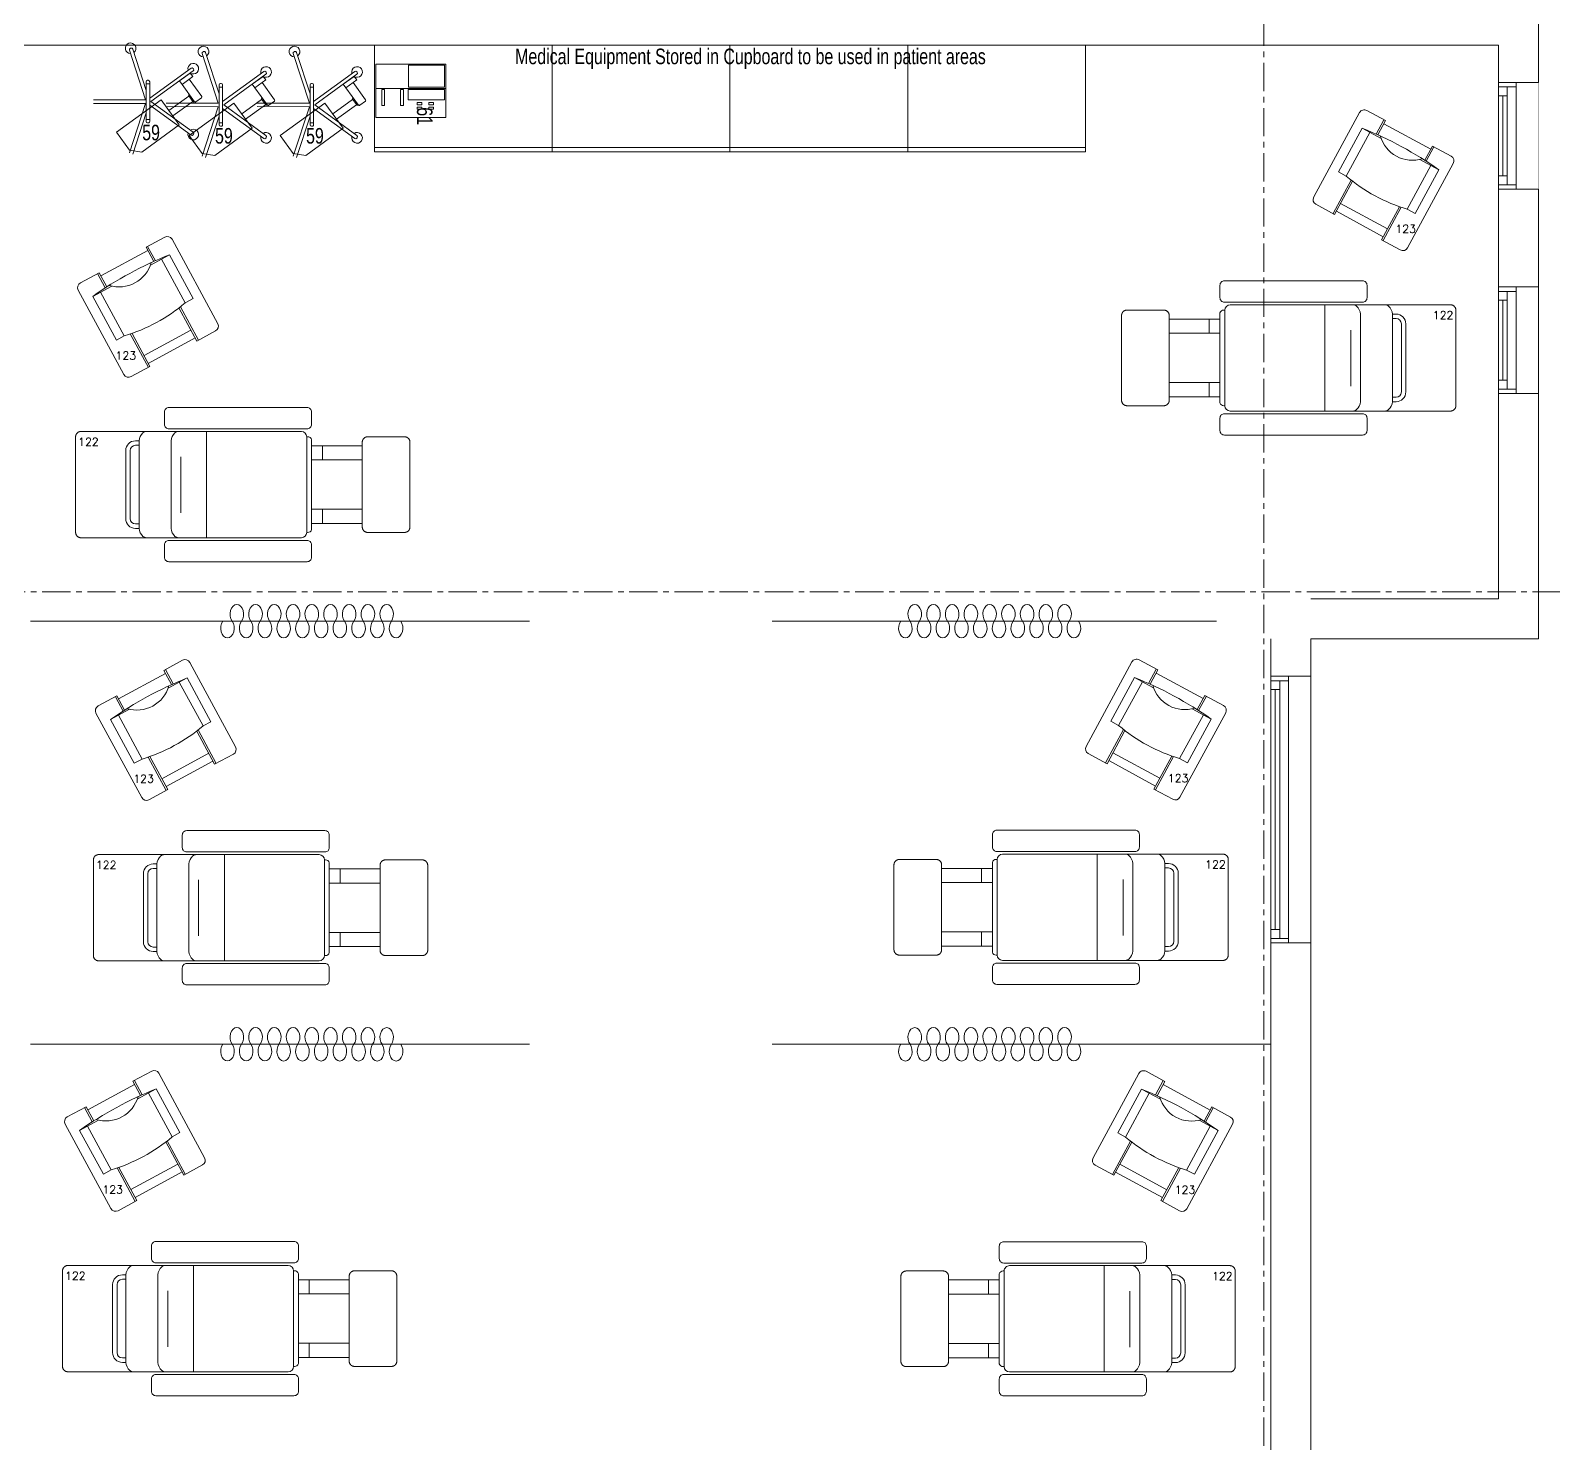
# Model space of a CAD drawing. Header units: millimetres. Extents: x 26027 to 581921, y 7230 to 233891.
# Drawn here: x 532013 to 540579, y 159154 to 167103 of the extents above; entities that cross this region are included whole.
import ezdxf

# ---------------------------------------------------------------- set-up
doc = ezdxf.new("R2010")
doc.units = ezdxf.units.MM
doc.header["$LTSCALE"] = 5
for name, pattern in [('CENTER', [50.8, 31.75, -6.35, 6.35, -6.35]), ('HIDDEN', [9.525, 6.35, -3.175]), ('HIDDEN2', [0.1875, 0.125, -0.0625])]:
    doc.linetypes.add(name, pattern=pattern)
for name, color, linetype, lineweight in [('Aluminum', 7, 'Continuous', 5), ('Medical Equipment and Furniture', 163, 'Continuous', 0), ('Medical Equipment and Furniture1', 163, 'Continuous', 5), ('Proj', 7, 'HIDDEN2', 5), ('Walls', 32, 'Continuous', 5)]:
    doc.layers.add(name, color=color, linetype=linetype, lineweight=lineweight)
doc.layers.add('axes', color=9, linetype='Continuous')
doc.styles.add('list_ghTextstyle', font='romans.shx', dxfattribs={"height": 0.25})
doc.styles.add('X3G_ENTITY_257CFD', font='swisscl.ttf', dxfattribs={"height": 200})

# ---------------------------------------------------------------- blocks, each defined once
blk = doc.blocks.new('HF16786C-P')
at = {"color": 8, "linetype": 'HIDDEN'}
for p, q in [((-0.2686, 0.2689), (-0.0607, 0.2689)), ((1.1825, 0.2989), (1.5514, 0.2989)), ((1.5814, 0.2689), (1.5814, -0.2689)), ((-0.2986, 0.2389), (-0.2986, -0.2389)), ((-0.0307, 0.2389), (-0.0307, -0.2389)), ((-0.0307, 0.2189), (0.2547, 0.2189)), ((0.1938, 0.2189), (0.1938, 0.1389)), ((-0.0307, 0.1389), (0.2547, 0.1389)), ((-0.0307, -0.1389), (0.2547, -0.1389)), ((0.1938, -0.2189), (0.1938, -0.1389)), ((-0.0307, -0.2189), (0.2547, -0.2189)), ((-0.0607, -0.2689), (-0.2686, -0.2689)), ((1.1825, -0.2989), (1.5514, -0.2989))]:
    blk.add_line(p, q, dxfattribs=at)
for p, q in [((0.2768, 0.2689), (0.282, 0.2689)), ((0.282, -0.2689), (0.282, 0.2689)), ((0.312, 0.2989), (1.0025, 0.2989)), ((0.3285, 0.2989), (0.312, 0.2989)), ((0.845, 0.2989), (0.845, -0.2989)), ((1.0025, 0.2989), (1.1825, 0.2989)), ((1.045, 0.2463), (1.045, -0.2463)), ((1.225, 0.2463), (1.225, -0.2463)), ((1.225, 0.2463), (1.245, 0.2463)), ((1.225, 0.2213), (1.245, 0.2213)), ((1.275, 0.1913), (1.275, -0.1913)), ((1.3, 0.1913), (1.3, -0.1913)), ((0.9898, 0.156), (0.9898, -0.1588)), ((1.225, -0.2213), (1.245, -0.2213)), ((1.225, -0.2463), (1.245, -0.2463)), ((0.2768, -0.2689), (0.282, -0.2689)), ((1.0025, -0.2989), (0.312, -0.2989)), ((1.1825, -0.2989), (1.0025, -0.2989))]:
    blk.add_line(p, q)
for points in [[(1.0817, 0.4087), (1.0817, 0.3386, -0.414214), (1.0567, 0.3136), (0.2797, 0.3136, -0.414214), (0.2547, 0.3386), (0.2547, 0.4087, -0.414214), (0.2797, 0.4337), (1.0567, 0.4337, -0.414214)], [(1.0817, -0.4087), (1.0817, -0.3386, 0.414214), (1.0567, -0.3136), (0.2797, -0.3136, 0.414214), (0.2547, -0.3386), (0.2547, -0.4087, 0.414214), (0.2797, -0.4337), (1.0567, -0.4337, 0.414214)]]:
    blk.add_lwpolyline(points, format="xyb", close=True)
blk.add_lwpolyline([(0.2547, 0.2527), (0.2547, -0.2527)])
for centre, start, end in [((-0.2686, 0.2389), 90, 180), ((-0.0607, 0.2389), 0, 90), ((1.5514, 0.2689), 0, 90), ((-0.2686, -0.2389), 180, 270), ((-0.0607, -0.2389), 270, 0), ((1.5514, -0.2689), 270, 0)]:
    blk.add_arc(centre, 0.03, start, end, dxfattribs=at)
for centre, radius, start, end in [((0.2756, 0.2474), 0.0216, 86.99887, 165.78399), ((0.312, 0.2689), 0.03, 90, 180), ((1.0025, 0.2689), 0.03, 47.44084, 90), ((0.9759, 0.2399), 0.0694, 5.3127, 47.44084), ((1.1825, 0.2689), 0.03, 47.44084, 90), ((1.1559, 0.2399), 0.0694, 5.3127, 47.44084), ((1.245, 0.1913), 0.055, 0, 90), ((1.245, 0.1913), 0.03, 0, 90), ((0.2756, -0.2474), 0.0216, 194.21601, 273.00113), ((0.9759, -0.2399), 0.0694, 312.55916, 354.6873), ((1.1559, -0.2399), 0.0694, 312.55916, 354.6873), ((1.245, -0.1913), 0.03, 270, 0), ((1.245, -0.1913), 0.055, 270, 0), ((0.312, -0.2689), 0.03, 180, 270), ((1.0025, -0.2689), 0.03, 270, 312.55916), ((1.1825, -0.2689), 0.03, 270, 312.55916)]:
    blk.add_arc(centre, radius, start, end)
blk = doc.blocks.new('F.44.66.83')
at = {"layer": 'Medical Equipment and Furniture1', "xscale": -1000, "yscale": 1000, "zscale": 1000, "rotation": 270}
blk.add_blockref('HF16786C-P', (77696, -14001.8), dxfattribs=at)
blk = doc.blocks.new('ME11218-P')
at = {"layer": 'Medical Equipment and Furniture1'}
for p, q in [((-0.015, 0.55), (-0.015, 0.01)), ((0.015, 0.58), (0.135, 0.58)), ((0.125, 0.58), (0.125, 0.4883)), ((0.135, 0.58), (0.135, 0.4891)), ((0.135, 0.56), (0.435, 0.56)), ((0.435, 0.58), (0.555, 0.58)), ((0.435, 0.58), (0.435, 0.4891)), ((0.445, 0.58), (0.445, 0.4883)), ((0.585, 0.55), (0.585, 0.01)), ((0.1613, 0.48), (0.04, 0.48)), ((0.04, 0.48), (0.04, 0.2)), ((0.09, 0.48), (0.09, 0.2)), ((0.53, 0.48), (0.4087, 0.48)), ((0.48, 0.2), (0.48, 0.48)), ((0.53, 0.2), (0.53, 0.48)), ((0.04, 0.2), (0.09, 0.2)), ((0.125, 0.1934), (0.125, -0.02)), ((0.135, 0.1918), (0.135, -0.02)), ((0.435, 0.1918), (0.435, -0.02)), ((0.445, 0.1934), (0.445, -0.02)), ((0.48, 0.2), (0.53, 0.2)), ((0.135, 0.05), (0.435, 0.05)), ((0.135, 0), (0.435, 0)), ((0.015, -0.02), (0.135, -0.02)), ((0.435, -0.02), (0.555, -0.02))]:
    blk.add_line(p, q, dxfattribs=at)
for centre, radius, start, end in [((0.015, 0.55), 0.03, 90, 180), ((0.555, 0.55), 0.03, 0, 90), ((0.285, -1.5865), 2.081, 83.23871, 96.76129), ((0.285, 0.6208), 0.1874, 224.20267, 315.79733), ((0.285, 1.1406), 0.9606, 258.28797, 281.71203), ((0.015, 0.01), 0.03, 180, 270), ((0.555, 0.01), 0.03, 270, 0)]:
    blk.add_arc(centre, radius, start, end, dxfattribs=at)
blk = doc.blocks.new('U.63.18.79')
at = {"layer": 'Medical Equipment and Furniture1', "extrusion": (1.14575e-09, 6.21071e-10, -1), "xscale": 999.9999999999976, "yscale": 999.9999999999976, "zscale": -999.9999999999977, "rotation": 61.53915026862275}
blk.add_blockref('ME11218-P', (-78585.3, -13211.3, 0), dxfattribs=at)
blk = doc.blocks.new('CURTAIN')
for centre, start, end in [((-0.3386, 0.0395), 313.56836, 226.43164), ((-0.1881, 0.0395), 313.56836, 226.43164), ((-0.0376, 0.0395), 313.56836, 226.43164), ((0.1129, 0.0395), 313.56836, 226.43164), ((0.2633, 0.0395), 313.56836, 226.43164), ((0.4138, 0.0395), 313.56836, 226.43164), ((0.5643, 0.0395), 313.56836, 226.43164), ((0.7148, 0.0395), 313.56836, 226.43164), ((0.8653, 0.0395), 313.56836, 226.43164), ((0.0376, -0.0395), 133.56836, 46.43164), ((0.1881, -0.0395), 133.56836, 46.43164), ((0.3386, -0.0395), 133.56836, 46.43164), ((0.4891, -0.0395), 133.56836, 46.43164), ((0.6396, -0.0395), 133.56836, 46.43164), ((0.79, -0.0395), 133.56836, 46.43164), ((0.9405, -0.0395), 133.56836, 46.43164), ((-0.4138, -0.0395), 133.56836, 46.43164), ((-0.2633, -0.0395), 133.56836, 46.43164), ((-0.1129, -0.0395), 133.56836, 46.43164)]:
    blk.add_arc(centre, 0.0546, start, end)
blk = doc.blocks.new('CUPBOARD - GLASS TOP - LOCKABLE - 200x100x60')
at = {"layer": 'Medical Equipment and Furniture1'}
blk.add_line((283.1819, -205.0074, 0), (284.1819, -205.0074, 0), dxfattribs=at)
at = {"layer": 'Medical Equipment and Furniture1', "elevation": 0}
blk.add_lwpolyline([(284.1819, -204.4324), (283.1819, -204.4324), (283.1819, -205.0324), (284.1819, -205.0324)], close=True, dxfattribs=at)
blk = doc.blocks.new('ME11129-P')
for p, q in [((0, 0.3), (0.395, 0.3)), ((0, 0), (0, 0.3)), ((0.395, 0), (0.395, 0.3)), ((0, 0.1631), (0.395, 0.1631)), ((0, 0), (0.395, 0))]:
    blk.add_line(p, q)
for points in [[(0.0075, 0.2943), (0.0075, 0.1703), (0.2112, 0.1703), (0.2112, 0.2943)], [(0.0075, 0.1574), (0.0075, 0.1), (0.2124, 0.1), (0.2124, 0.1574)], [(0.2393, 0.1574), (0.2393, 0.0673), (0.2557, 0.0673), (0.2557, 0.1574)], [(0.3447, 0.1574), (0.3447, 0.0673), (0.3611, 0.0673), (0.3611, 0.1574)], [(0.0696, 0.0837), (0.0696, 0.072), (0.0953, 0.072), (0.0953, 0.0837)], [(0.0696, 0.0579), (0.0696, 0.0462), (0.0953, 0.0462), (0.0953, 0.0579)], [(0.1351, 0.0837), (0.1351, 0.072), (0.1609, 0.072), (0.1609, 0.0837)], [(0.1351, 0.0579), (0.1351, 0.0462), (0.1609, 0.0462), (0.1609, 0.0579)]]:
    blk.add_lwpolyline(points, close=True)
blk = doc.blocks.new('HF12177-P')
for p, q in [((-0.0196, -0.007), (-0.1885, 0.2255)), ((0, 0), (-0.1724, 0.2372)), ((0, 0), (0.1724, 0.2372)), ((0.0196, -0.007), (0.1885, 0.2255)), ((-0.0631, -0.027), (-0.2951, -0.1024)), ((-0.01, -0.0308), (-0.2889, -0.1214)), ((-0.12, -0.015), (-0.12, -0.019)), ((-0.112, -0.007), (0.112, -0.007)), ((-0.112, -0.027), (0.112, -0.027)), ((-0.1, -0.007), (-0.1, -0.027)), ((-0.01, -0.0308), (-0.01, -0.324)), ((0.01, -0.0308), (0.01, -0.324)), ((0.01, -0.0308), (0.2889, -0.1214)), ((0.0631, -0.027), (0.2951, -0.1024)), ((0.1, -0.007), (0.1, -0.027)), ((0.12, -0.015), (0.12, -0.019))]:
    blk.add_line(p, q)
for centre, radius, start, end in [((-0.1852, 0.2378), 0.03, 325.47122, 286.52878), ((0.1852, 0.2378), 0.03, 253.47122, 214.52878), ((-0.1821, 0.2302), 0.008, 126.37327, 216), ((0, -0.017), 0.315, 125.62673, 126.37327), ((-0.1788, 0.2325), 0.008, 36, 125.62673), ((0.1788, 0.2325), 0.008, 54.37327, 144), ((0, -0.017), 0.315, 53.62673, 54.37327), ((0.1821, 0.2302), 0.008, 324, 53.62673), ((-0.2996, -0.1144), 0.03, 37.47122, 358.52878), ((-0.112, -0.015), 0.008, 90, 180), ((-0.112, -0.019), 0.008, 180, 270), ((0.112, -0.015), 0.008, 0, 90), ((0.112, -0.019), 0.008, 270, 0), ((-0.2926, -0.11), 0.008, 108, 197.62673), ((0, -0.017), 0.315, 197.62673, 198.37327), ((-0.2914, -0.1138), 0.008, 198.37327, 288)]:
    blk.add_arc(centre, radius, start, end)
blk = doc.blocks.new('MONITOR ARM PLAN')
at = {"color": 8, "linetype": 'HIDDEN'}
for p, q in [((0.025, -0.49375, 0), (0.025, -0.18375, 0)), ((0.025, -0.18375, 0), (0.2, -0.18375, 0)), ((0.2, -0.44375, 0), (0.2, -0.18375, 0)), ((0.025, -0.49375, 0), (0.15, -0.49375, 0)), ((0.2, -0.44375, 0), (0.15, -0.49375, 0))]:
    blk.add_line(p, q, dxfattribs=at)
at = {"layer": 'Medical Equipment and Furniture1'}
for p, q in [((0.025, 0.0375), (0, 0.0375)), ((0, 0.0375), (0, -0.0375)), ((0.025, 0.0375), (0.025, -0.0375)), ((0.145, 0.0125), (0.025, 0.0125)), ((0.15, 0.0075), (0.15, -0.0325)), ((0.025, -0.0375), (0, -0.0375)), ((0.025, -0.0375), (0.145, -0.0375)), ((0.09375, -0.0375), (0.09375, -0.04)), ((0.09875, -0.045), (0.13875, -0.045)), ((0.1, -0.045), (0.1, -0.18375)), ((0.1375, -0.045), (0.1375, -0.18375)), ((0.14375, -0.0375), (0.14375, -0.04))]:
    blk.add_line(p, q, dxfattribs=at)
for centre, start, end in [((0.145, 0.0075, 0), 0, 90), ((0.09875, -0.04), 180, 270), ((0.13875, -0.04), 270, 360), ((0.145, -0.0325), 270, 0)]:
    blk.add_arc(centre, 0.005, start, end, dxfattribs=at)

msp = doc.modelspace()

# ---------------------------------------------------------------- linework, layer by layer
at = {"layer": 'Aluminum'}
for p, q in [((540268.8, 166810.3, 0), (540268.8, 166210.3, 0)), ((540368.8, 166785.3, 0), (540268.8, 166785.3, 0)), ((540318.8, 166785.3, 0), (540318.8, 166235.3, 0)), ((540368.8, 166810.3, 0), (540368.8, 166210.3, 0)), ((540318.8, 166735.3, 0), (540268.8, 166735.3, 0)), ((540293.8, 166285.3, 0), (540293.8, 166735.3, 0)), ((540318.8, 166285.3, 0), (540268.8, 166285.3, 0)), ((540368.8, 166235.3, 0), (540268.8, 166235.3, 0)), ((540268.8, 165060.3, 0), (540268.8, 165660.3, 0)), ((540368.8, 165060.3, 0), (540368.8, 165660.3, 0)), ((540368.8, 165635.3, 0), (540268.8, 165635.3, 0)), ((540318.8, 165585.3, 0), (540268.8, 165585.3, 0)), ((540293.8, 165585.3, 0), (540293.8, 165135.3, 0)), ((540318.8, 165085.3, 0), (540318.8, 165635.3, 0)), ((540318.8, 165135.3, 0), (540268.8, 165135.3, 0)), ((540368.8, 165085.3, 0), (540268.8, 165085.3, 0)), ((538988.8, 163470.3, 0), (538988.8, 161970.3, 0)), ((539088.8, 163445.3, 0), (538988.8, 163445.3, 0)), ((539038.8, 163445.3, 0), (539038.8, 161995.3, 0)), ((539088.8, 163470.3, 0), (539088.8, 161970.3, 0)), ((539038.8, 163395.3, 0), (538988.8, 163395.3, 0)), ((539013.8, 162045.3, 0), (539013.8, 163395.3, 0)), ((539038.8, 162045.3, 0), (538988.8, 162045.3, 0)), ((539088.8, 161995.3, 0), (538988.8, 161995.3, 0))]:
    msp.add_line(p, q, dxfattribs=at)
at = {"layer": 'axes', "linetype": 'CENTER', "lineweight": 0}
for p, q in [((538948.8, 120279.6, 0), (538948.8, 205820.3, 0)), ((544175.8, 163945.3, 2.4), (461383.1, 163945.3, 2.4))]:
    msp.add_line(p, q, dxfattribs=at)
at = {"layer": 'Medical Equipment and Furniture'}
for p, q in [((540268.8, 163905.3, 0), (540268.8, 164505.3, 0)), ((534818.8, 163780.3, 0), (532013.8, 163780.3, 0)), ((536183.8, 163780.3, 0), (538683.8, 163780.3, 0)), ((534818.8, 161400.3, 0), (532013.8, 161400.3, 0)), ((536183.8, 161400.3, 0), (538988.8, 161400.3, 0))]:
    msp.add_line(p, q, dxfattribs=at)
at = {"layer": 'Proj'}
for p, q in [((540493.8, 166210.3, 0), (540493.8, 166810.3, 0)), ((540493.8, 165660.3, 0), (540493.8, 165060.3, 0)), ((539213.8, 161970.3, 0), (539213.8, 163470.3, 0))]:
    msp.add_line(p, q, dxfattribs=at)
at = {"layer": 'Walls'}
for p, q in [((540493.8, 166810.3, 0), (540493.8, 168000.3, 0)), ((527192.8, 167020.3, 0), (540268.8, 167020.3, 0)), ((540268.8, 167020.3, 0), (540268.8, 166810.3, 0)), ((540268.8, 166810.3, 0), (540493.8, 166810.3, 0)), ((540268.8, 166210.3, 0), (540268.8, 165660.3, 0)), ((540268.8, 166210.3, 0), (540493.8, 166210.3, 0)), ((540493.8, 165660.3, 0), (540493.8, 166210.3, 0)), ((540268.8, 165660.3, 0), (540493.8, 165660.3, 0)), ((540268.8, 163905.3, 0), (540268.8, 165060.3, 0)), ((540268.8, 165060.3, 0), (540493.8, 165060.3, 0)), ((540493.8, 163680.3, 0), (540493.8, 165060.3, 0)), ((539213.8, 163905.3, 0), (540268.8, 163905.3, 0)), ((538988.8, 163470.3, 0), (538988.8, 163680.3, 0)), ((539213.8, 163470.3, 0), (539213.8, 163680.3, 0)), ((539213.8, 163680.3, 0), (540493.8, 163680.3, 0)), ((539213.8, 163470.3, 0), (538988.8, 163470.3, 0)), ((538988.8, 159100.3, 0), (538988.8, 161970.3, 0)), ((538988.8, 161970.3, 0), (539213.8, 161970.3, 0)), ((539213.8, 159100.3, 0), (539213.8, 161970.3, 0))]:
    msp.add_line(p, q, dxfattribs=at)

# ---------------------------------------------------------------- block references
at = {"layer": 'Medical Equipment and Furniture', "extrusion": (-1.92689e-13, -1.39405e-12, -1), "xscale": -1000, "yscale": 1000, "zscale": -1000, "rotation": 90.01496832471715}
for p in [(-532690.8, 166702.7, 0), (-533100.5, 166684.1, 0), (-533612.3, 166684.1, 0)]:
    msp.add_blockref('HF12177-P', p, dxfattribs=at)
at = {"layer": 'Medical Equipment and Furniture', "yscale": 1000, "zscale": 1000}
for name, p, xscale in [('CUPBOARD - GLASS TOP - LOCKABLE - 200x100x60', (818129.1, 371452.7, 0), -1000), ('CUPBOARD - GLASS TOP - LOCKABLE - 200x100x60', (819129.1, 371452.7, 0), -1000), ('CUPBOARD - GLASS TOP - LOCKABLE - 200x100x60', (820129.1, 371452.7, 0), -1000), ('CUPBOARD - GLASS TOP - LOCKABLE - 200x100x60', (821129.1, 371452.7, 0), -1000), ('HF16786C-P', (538448.1, 165260.9, 0), 1000), ('HF16786C-P', (537168.1, 162170.9, 0), 1000)]:
    msp.add_blockref(name, p, dxfattribs=dict(at, xscale=xscale))
at = {"layer": 'Medical Equipment and Furniture', "xscale": 1000, "yscale": 1000, "zscale": 1000, "rotation": 305.9850316752795}
for p in [(532881.3, 166841.1, 0), (533291, 166822.5, 0), (533802.8, 166822.5, 0)]:
    msp.add_blockref('MONITOR ARM PLAN', p, dxfattribs=at)
at = {"layer": 'Medical Equipment and Furniture', "linetype": 'HIDDEN2', "ltscale": 5000, "extrusion": (-8.55145e-16, 4.19218e-15, -1), "xscale": 1000, "yscale": 1000, "zscale": 1000, "rotation": 0.0001912999290208983}
msp.add_blockref('ME11129-P', (-534349.6, 166613.4, 2.4), dxfattribs=at)
at = {"layer": 'Medical Equipment and Furniture', "xscale": -1, "rotation": 270}
for name, p in [('U.63.18.79', (552449.9, 87564.9, 0)), ('U.63.18.79', (551169.9, 84474.9, 0)), ('U.63.18.79', (551208.8, 82160.2, 0)), ('F.44.66.83', (551208.8, 82160.2, 0))]:
    msp.add_blockref(name, p, dxfattribs=at)
at = {"layer": 'Medical Equipment and Furniture', "rotation": 90.00000000000001}
for name, p in [('U.63.18.79', (519846.8, 86852.3, 0)), ('F.44.66.83', (519846.8, 86852.3, 0)), ('U.63.18.79', (519946.8, 84472.3, 0)), ('F.44.66.83', (519946.8, 84472.3, 0)), ('U.63.18.79', (519773.1, 82161.1, 0)), ('F.44.66.83', (519773.1, 82161.1, 0))]:
    msp.add_blockref(name, p, dxfattribs=at)
at = {"layer": 'Medical Equipment and Furniture', "extrusion": (6.38299e-11, 1.26698e-09, -1), "xscale": -699.9999999767327, "yscale": 1000, "zscale": 1000, "rotation": 0.01407011184905826}
for p in [(-533410.8, 163780.3, 0), (-533410.8, 161400.3, 0)]:
    msp.add_blockref('CURTAIN', p, dxfattribs=at)
at = {"layer": 'Medical Equipment and Furniture', "extrusion": (-6.38299e-11, 1.26698e-09, -1), "xscale": 699.9999999767327, "yscale": 1000, "zscale": 1000, "rotation": 359.9859298881509}
for p in [(-537591.8, 163780.3, 0), (-537591.8, 161400.3, 0)]:
    msp.add_blockref('CURTAIN', p, dxfattribs=at)

# ---------------------------------------------------------------- texts
at = {"layer": 'Medical Equipment and Furniture', "color": 1, "insert": (536062.2, 167000.7, 0), "char_height": 87.473, "width": 3260.537, "attachment_point": 2, "style": 'X3G_ENTITY_257CFD'}
msp.add_mtext('Medical Equipment Stored in Cupboard to be used in patient areas', dxfattribs=at)
at = {"layer": 'Medical Equipment and Furniture', "insert": (534274.3, 166620.7, 0), "char_height": 87.47, "attachment_point": 2, "rotation": 270, "style": 'X3G_ENTITY_257CFD'}
msp.add_mtext('61', dxfattribs=at)
at = {"layer": 'Medical Equipment and Furniture', "attachment_point": 2}
for s, insert, char_height, style in [('59', (532691.5, 166572.5, 0), 87.47, 'X3G_ENTITY_257CFD'), ('59', (533101.1, 166553.9, 0), 87.47, 'X3G_ENTITY_257CFD'), ('59', (533613, 166553.9, 0), 87.47, 'X3G_ENTITY_257CFD'), ('123', (539747.3, 166009.3, 0), 45, 'list_ghTextstyle'), ('122', (539957.6, 165524, 0), 45, 'list_ghTextstyle'), ('123', (532549.4, 165296.7, 0), 45, 'list_ghTextstyle'), ('122', (532339.1, 164811.5, 0), 45, 'list_ghTextstyle'), ('123', (538467.3, 162919.3, 0), 45, 'list_ghTextstyle'), ('123', (532649.4, 162916.7, 0), 45, 'list_ghTextstyle'), ('122', (532439.1, 162431.5, 0), 45, 'list_ghTextstyle'), ('122', (538677.6, 162434, 0), 45, 'list_ghTextstyle'), ('123', (532475.7, 160605.4, 0), 45, 'list_ghTextstyle'), ('123', (538506.1, 160604.5, 0), 45, 'list_ghTextstyle'), ('122', (532265.5, 160120.2, 0), 45, 'list_ghTextstyle'), ('122', (538716.4, 160119.3, 0), 45, 'list_ghTextstyle')]:
    msp.add_mtext(s, dxfattribs=dict(at, insert=insert, char_height=char_height, style=style))

doc.saveas('drawing.dxf')
